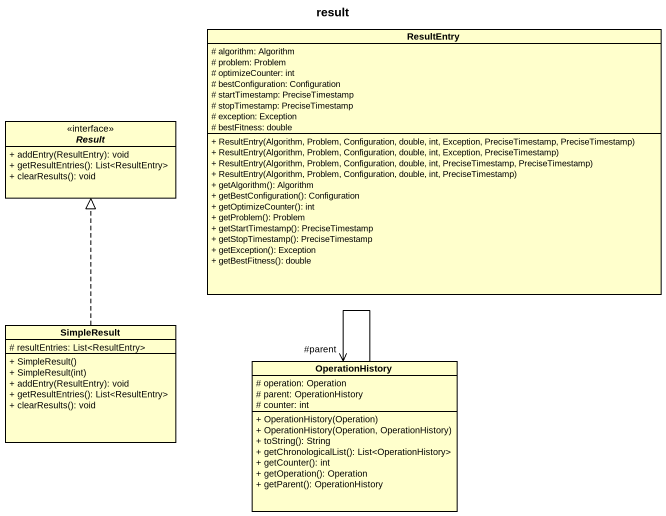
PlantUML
@startuml
title result
hide circle
hide empty members
skinparam classAttributeIconSize 0
class ResultEntry {
  # algorithm: Algorithm
  # problem: Problem
  # optimizeCounter: int
  # bestConfiguration: Configuration
  # startTimestamp: PreciseTimestamp
  # stopTimestamp: PreciseTimestamp
  # exception: Exception
  # bestFitness: double
  + ResultEntry(Algorithm, Problem, Configuration, double, int, Exception, PreciseTimestamp, PreciseTimestamp)
  + ResultEntry(Algorithm, Problem, Configuration, double, int, Exception, PreciseTimestamp)
  + ResultEntry(Algorithm, Problem, Configuration, double, int, PreciseTimestamp, PreciseTimestamp)
  + ResultEntry(Algorithm, Problem, Configuration, double, int, PreciseTimestamp)
  + getAlgorithm(): Algorithm
  + getBestConfiguration(): Configuration
  + getOptimizeCounter(): int
  + getProblem(): Problem
  + getStartTimestamp(): PreciseTimestamp
  + getStopTimestamp(): PreciseTimestamp
  + getException(): Exception
  + getBestFitness(): double
}
interface Result <<interface>> {
  + addEntry(ResultEntry): void
  + getResultEntries(): List<ResultEntry>
  + clearResults(): void
}
class SimpleResult {
  # resultEntries: List<ResultEntry>
  + SimpleResult()
  + SimpleResult(int)
  + addEntry(ResultEntry): void
  + getResultEntries(): List<ResultEntry>
  + clearResults(): void
}
class OperationHistory {
  # operation: Operation
  # parent: OperationHistory
  # counter: int
  + OperationHistory(Operation)
  + OperationHistory(Operation, OperationHistory)
  + toString(): String
  + getChronologicalList(): List<OperationHistory>
  + getCounter(): int
  + getOperation(): Operation
  + getParent(): OperationHistory
}
SimpleResult .up.|> Result
OperationHistory --> "#parent" OperationHistory
@enduml
